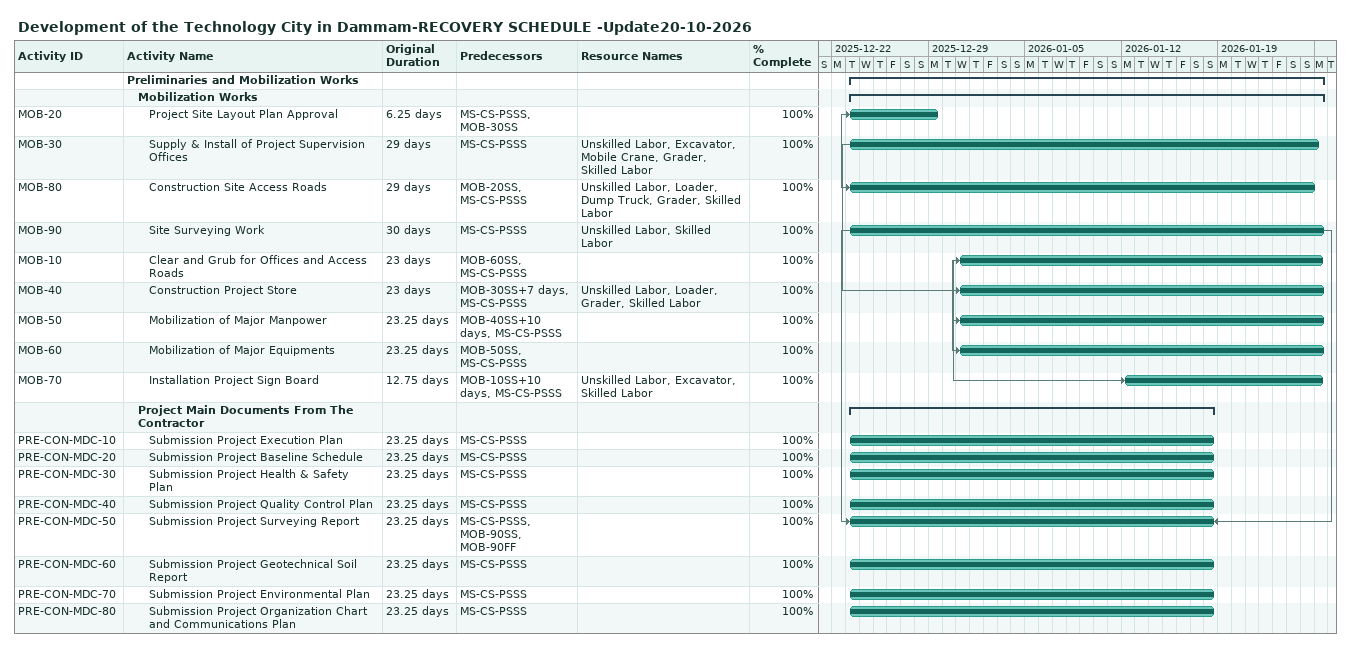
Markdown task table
Development of the Technology City in Dammam-RECOVERY SCHEDULE -Update20-10-2026

| ID | Level | Task | Original duration | Start | Finish | Predecessors | Resources | % complete |
|---|---|---|---|---|---|---|---|---|
|  | 1 | **Preliminaries and Mobilization Works** |  | 2025-12-23 | 2026-01-26 |  |  |  |
|  | 2 | **Mobilization Works** |  | 2025-12-23 | 2026-01-26 |  |  |  |
| MOB-20 | 3 | Project Site Layout Plan Approval | 6.25d | 2025-12-23 | 2025-12-29 | MS-CS-PSSS, MOB-30SS |  | 100 |
| MOB-30 | 3 | Supply & Install of Project Supervision Offices | 29d | 2025-12-23 | 2026-01-26 | MS-CS-PSSS | Unskilled Labor, Excavator, Mobile Crane, Grader, Skilled Labor | 100 |
| MOB-80 | 3 | Construction Site Access Roads | 29d | 2025-12-23 | 2026-01-26 | MOB-20SS, MS-CS-PSSS | Unskilled Labor, Loader, Dump Truck, Grader, Skilled Labor | 100 |
| MOB-90 | 3 | Site Surveying Work | 30d | 2025-12-23 | 2026-01-26 | MS-CS-PSSS | Unskilled Labor, Skilled Labor | 100 |
| MOB-10 | 3 | Clear and Grub for Offices and Access Roads | 23d | 2025-12-31 | 2026-01-26 | MOB-60SS, MS-CS-PSSS |  | 100 |
| MOB-40 | 3 | Construction Project Store | 23d | 2025-12-31 | 2026-01-26 | MOB-30SS+7d, MS-CS-PSSS | Unskilled Labor, Loader, Grader, Skilled Labor | 100 |
| MOB-50 | 3 | Mobilization of Major Manpower | 23.25d | 2025-12-31 | 2026-01-26 | MOB-40SS+10d, MS-CS-PSSS |  | 100 |
| MOB-60 | 3 | Mobilization of Major Equipments | 23.25d | 2025-12-31 | 2026-01-26 | MOB-50SS, MS-CS-PSSS |  | 100 |
| MOB-70 | 3 | Installation Project Sign Board | 12.75d | 2026-01-12 | 2026-01-26 | MOB-10SS+10d, MS-CS-PSSS | Unskilled Labor, Excavator, Skilled Labor | 100 |
|  | 2 | **Project Main Documents From The Contractor** |  | 2025-12-23 | 2026-01-18 |  |  |  |
| PRE-CON-MDC-10 | 3 | Submission Project Execution Plan | 23.25d | 2025-12-23 | 2026-01-18 | MS-CS-PSSS |  | 100 |
| PRE-CON-MDC-20 | 3 | Submission Project Baseline Schedule | 23.25d | 2025-12-23 | 2026-01-18 | MS-CS-PSSS |  | 100 |
| PRE-CON-MDC-30 | 3 | Submission Project Health & Safety Plan | 23.25d | 2025-12-23 | 2026-01-18 | MS-CS-PSSS |  | 100 |
| PRE-CON-MDC-40 | 3 | Submission Project Quality Control Plan | 23.25d | 2025-12-23 | 2026-01-18 | MS-CS-PSSS |  | 100 |
| PRE-CON-MDC-50 | 3 | Submission Project Surveying Report | 23.25d | 2025-12-23 | 2026-01-18 | MS-CS-PSSS, MOB-90SS, MOB-90FF |  | 100 |
| PRE-CON-MDC-60 | 3 | Submission Project Geotechnical Soil Report | 23.25d | 2025-12-23 | 2026-01-18 | MS-CS-PSSS |  | 100 |
| PRE-CON-MDC-70 | 3 | Submission Project Environmental Plan | 23.25d | 2025-12-23 | 2026-01-18 | MS-CS-PSSS |  | 100 |
| PRE-CON-MDC-80 | 3 | Submission Project Organization Chart and Communications Plan | 23.25d | 2025-12-23 | 2026-01-18 | MS-CS-PSSS |  | 100 |
